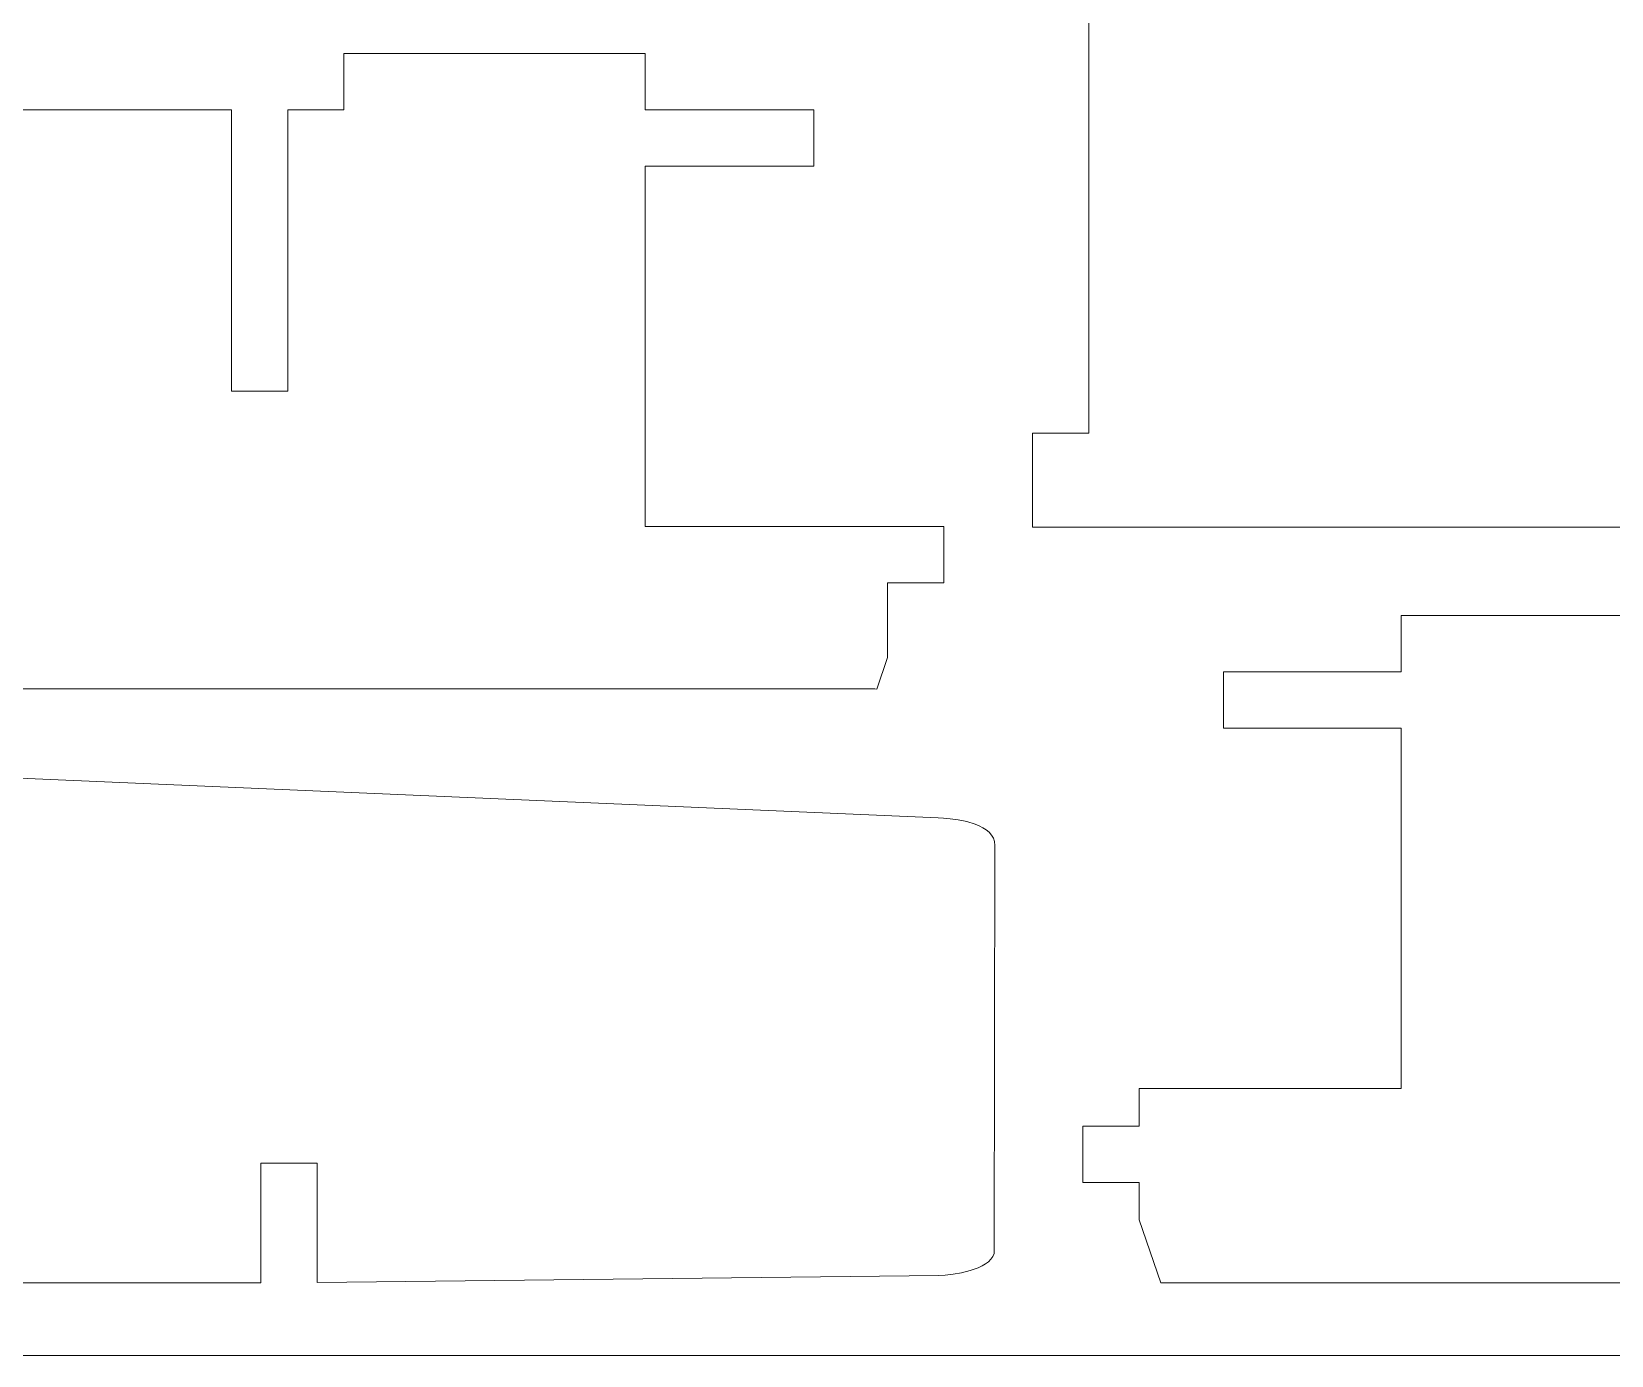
# Model space of a CAD drawing. Header units: centimetres. Extents: x -43.9 to 43.9, y -33.6 to 33.6.
# Drawn here: x -11.73 to -3.22, y -33.57 to -26.43 of the extents above; entities that cross this region are included whole.
import ezdxf

# ---------------------------------------------------------------- set-up
doc = ezdxf.new("R2010")
doc.units = ezdxf.units.CM
doc.header["$MEASUREMENT"] = 0
doc.layers.add('Camada 1', color=7, linetype='Continuous')

msp = doc.modelspace()

# ---------------------------------------------------------------- linework, layer by layer
at = {"layer": 'Camada 1', "color": 3, "lineweight": 9}
for points in [[(-6.03487, -25.76378), (-6.03487, -25.76378), (-6.03487, -28.59961), (-6.03487, -28.59961)], [(-8.42594, -26.55266), (-8.42594, -26.55266), (-10.04824, -26.55266), (-10.04824, -26.55266)], [(-10.04824, -26.55266), (-10.04824, -26.55266), (-10.04824, -26.85611), (-10.04824, -26.85611)], [(-8.42594, -26.85611), (-8.42594, -26.85611), (-8.42594, -26.55266), (-8.42594, -26.55266)], [(-10.65514, -26.85611), (-10.65514, -26.85611), (-13.37622, -26.85611), (-13.37622, -26.85611)], [(-10.65514, -28.37333), (-10.65514, -28.37333), (-10.65514, -26.85611), (-10.65514, -26.85611)], [(-10.04824, -26.85611), (-10.04824, -26.85611), (-10.35169, -26.85611), (-10.35169, -26.85611)], [(-10.35169, -26.85611), (-10.35169, -26.85611), (-10.35169, -28.37333), (-10.35169, -28.37333)], [(-7.51559, -26.85611), (-7.51559, -26.85611), (-8.42594, -26.85611), (-8.42594, -26.85611)], [(-7.51559, -27.15956), (-7.51559, -27.15956), (-7.51559, -26.85611), (-7.51559, -26.85611)], [(-8.42594, -29.10197), (-8.42594, -29.10197), (-8.42594, -27.15956), (-8.42594, -27.15956)], [(-8.42594, -27.15956), (-8.42594, -27.15956), (-7.51559, -27.15956), (-7.51559, -27.15956)], [(-10.35169, -28.37333), (-10.35169, -28.37333), (-10.65514, -28.37333), (-10.65514, -28.37333)], [(-6.03487, -28.59961), (-6.03487, -28.59961), (-6.33834, -28.59961), (-6.33834, -28.59961)], [(-6.33834, -28.59961), (-6.33834, -28.59961), (-6.33834, -29.10535), (-6.33834, -29.10535)], [(-6.81558, -29.10197), (-6.81558, -29.10197), (-8.42594, -29.10197), (-8.42594, -29.10197)], [(-6.81558, -29.40542), (-6.81558, -29.40542), (-6.81558, -29.10197), (-6.81558, -29.10197)], [(-6.33834, -29.10535), (-6.33834, -29.10535), (-2.41169, -29.10535), (-2.41169, -29.10535)], [(-7.11903, -29.80808), (-7.11903, -29.80808), (-7.11903, -29.40542), (-7.11903, -29.40542)], [(-7.11903, -29.40542), (-7.11903, -29.40542), (-6.81558, -29.40542), (-6.81558, -29.40542)], [(-2.83395, -29.58283), (-2.83395, -29.58283), (-4.35119, -29.58283), (-4.35119, -29.58283)], [(-4.35119, -29.58283), (-4.35119, -29.58283), (-4.35119, -29.88625), (-4.35119, -29.88625)], [(-7.17718, -29.97893), (-7.17718, -29.97893), (-7.11903, -29.80808), (-7.11903, -29.80808)], [(-4.35119, -29.88625), (-4.35119, -29.88625), (-5.30799, -29.88625), (-5.30799, -29.88625)], [(-5.30799, -29.88625), (-5.30799, -29.88625), (-5.30799, -30.18971), (-5.30799, -30.18971)], [(-16.85492, -29.97798), (-16.85492, -29.97798), (-7.18762, -29.97798), (-7.18762, -29.97798)], [(-7.18762, -29.97798), (-7.18762, -29.97798), (-7.17718, -29.97893), (-7.17718, -29.97893)], [(-5.30799, -30.18971), (-5.30799, -30.18971), (-4.35119, -30.18971), (-4.35119, -30.18971)], [(-4.35119, -30.18971), (-4.35119, -30.18971), (-4.35119, -32.13213), (-4.35119, -32.13213)], [(-11.87935, -30.45513), (-11.87935, -30.45513), (-6.84636, -30.67362), (-6.84636, -30.67362)], [(-6.84636, -30.67362), (-6.84636, -30.67362), (-6.81681, -30.67416), (-6.81681, -30.67416)], [(-6.81681, -30.67416), (-6.81681, -30.67416), (-6.78093, -30.67741), (-6.78093, -30.67741)], [(-6.78093, -30.67741), (-6.78093, -30.67741), (-6.73839, -30.68343), (-6.73839, -30.68343)], [(-6.73839, -30.68343), (-6.73839, -30.68343), (-6.6927, -30.693), (-6.6927, -30.693)], [(-6.6927, -30.693), (-6.6927, -30.693), (-6.6474, -30.7069), (-6.6474, -30.7069)], [(-6.6474, -30.7069), (-6.6474, -30.7069), (-6.62599, -30.71571), (-6.62599, -30.71571)], [(-6.62599, -30.71571), (-6.62599, -30.71571), (-6.606, -30.72588), (-6.606, -30.72588)], [(-6.606, -30.72588), (-6.606, -30.72588), (-6.58786, -30.73753), (-6.58786, -30.73753)], [(-6.58786, -30.73753), (-6.58786, -30.73753), (-6.57202, -30.75074), (-6.57202, -30.75074)], [(-6.57202, -30.75074), (-6.57202, -30.75074), (-6.55892, -30.7656), (-6.55892, -30.7656)], [(-6.55892, -30.7656), (-6.55892, -30.7656), (-6.54901, -30.78223), (-6.54901, -30.78223)], [(-6.54901, -30.78223), (-6.54901, -30.78223), (-6.5427, -30.80071), (-6.5427, -30.80071)], [(-6.5427, -30.80071), (-6.5427, -30.80071), (-6.54047, -30.82114), (-6.54047, -30.82114)], [(-6.54047, -30.82114), (-6.54047, -30.82114), (-6.54398, -33.02104), (-6.54398, -33.02104)], [(-4.35119, -32.13213), (-4.35119, -32.13213), (-5.76316, -32.13213), (-5.76316, -32.13213)], [(-5.76316, -32.13213), (-5.76316, -32.13213), (-5.76316, -32.33427), (-5.76316, -32.33427)], [(-5.76316, -32.33427), (-5.76316, -32.33427), (-6.06661, -32.33427), (-6.06661, -32.33427)], [(-6.06661, -32.33427), (-6.06661, -32.33427), (-6.06661, -32.63773), (-6.06661, -32.63773)], [(-10.1931, -32.53319), (-10.1931, -32.53319), (-10.49655, -32.53319), (-10.49655, -32.53319)], [(-10.49655, -32.53319), (-10.49655, -32.53319), (-10.49655, -33.17977), (-10.49655, -33.17977)], [(-10.1931, -33.17797), (-10.1931, -33.17797), (-10.1931, -32.53319), (-10.1931, -32.53319)], [(-6.06661, -32.63773), (-6.06661, -32.63773), (-5.76316, -32.63773), (-5.76316, -32.63773)], [(-5.76316, -32.63773), (-5.76316, -32.63773), (-5.76316, -32.83988), (-5.76316, -32.83988)], [(-5.76316, -32.83988), (-5.76316, -32.83988), (-5.64714, -33.17993), (-5.64714, -33.17993)], [(-6.54398, -33.02104), (-6.54398, -33.02104), (-6.55137, -33.03716), (-6.55137, -33.03716)], [(-6.67394, -33.11308), (-6.67394, -33.11308), (-6.72024, -33.12463), (-6.72024, -33.12463)], [(-6.63008, -33.09741), (-6.63008, -33.09741), (-6.67394, -33.11308), (-6.67394, -33.11308)], [(-6.61005, -33.08787), (-6.61005, -33.08787), (-6.63008, -33.09741), (-6.63008, -33.09741)], [(-6.59178, -33.07714), (-6.59178, -33.07714), (-6.61005, -33.08787), (-6.61005, -33.08787)], [(-6.57564, -33.06515), (-6.57564, -33.06515), (-6.59178, -33.07714), (-6.59178, -33.07714)], [(-6.56205, -33.05184), (-6.56205, -33.05184), (-6.57564, -33.06515), (-6.57564, -33.06515)], [(-6.55137, -33.03716), (-6.55137, -33.03716), (-6.56205, -33.05184), (-6.56205, -33.05184)], [(-10.49655, -33.17977), (-10.49655, -33.17977), (-13.21763, -33.17993), (-13.21763, -33.17993)], [(-6.8434, -33.139), (-6.8434, -33.139), (-10.1931, -33.17797), (-10.1931, -33.17797)], [(-6.80804, -33.13714), (-6.80804, -33.13714), (-6.8434, -33.139), (-6.8434, -33.139)], [(-6.76597, -33.1325), (-6.76597, -33.1325), (-6.80804, -33.13714), (-6.80804, -33.13714)], [(-6.72024, -33.12463), (-6.72024, -33.12463), (-6.76597, -33.1325), (-6.76597, -33.1325)], [(-5.64714, -33.17993), (-5.64714, -33.17993), (3.91385, -33.17993), (3.91385, -33.17993)]]:
    msp.add_open_spline(points, degree=3, dxfattribs=at)
at = {"layer": 'Camada 1', "color": 4, "lineweight": 9}
msp.add_open_spline([(-25.07839, -33.57024), (-25.07839, -33.57024), (43.9416, -33.57024), (43.9416, -33.57024)], degree=3, dxfattribs=at)

doc.saveas('drawing.dxf')
